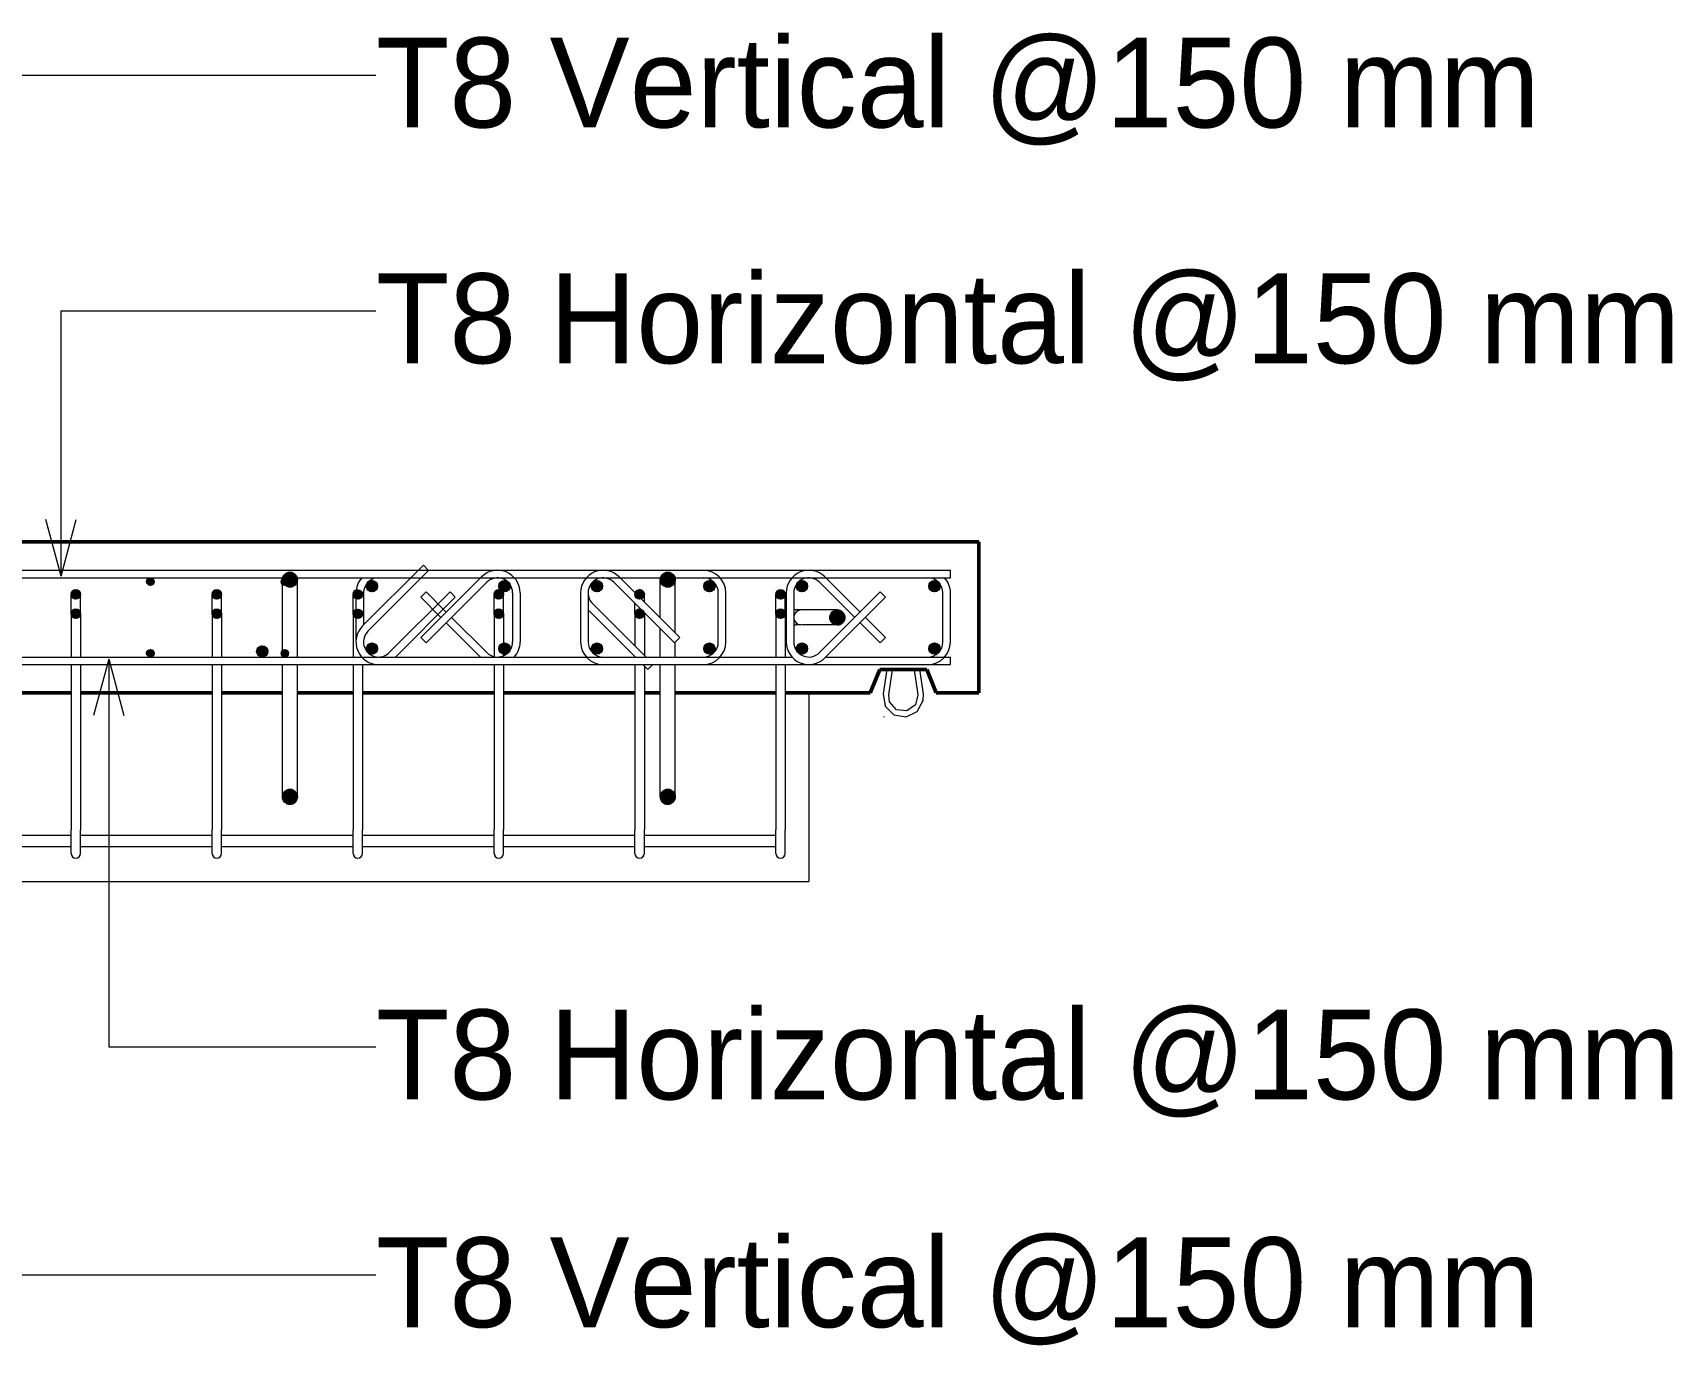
# Model space of a CAD drawing. Header units: millimetres. Extents: x -31655 to -5862, y 2843 to 78926.
# Drawn here: x -7600 to -5862, y 77382 to 78773 of the extents above; entities that cross this region are included whole.
import ezdxf

# ---------------------------------------------------------------- set-up
doc = ezdxf.new("R2010")
doc.units = ezdxf.units.MM
for name, color, linetype, lineweight in [('A-GENM', 13, 'Continuous', 18), ('A-WALL', 113, 'Continuous', 25), ('S-BEAM', 12, 'Continuous', 18), ('S-RBAR', 171, 'Continuous', 18), ('S-RBAR-IDEN', 171, 'Continuous', 9)]:
    doc.layers.add(name, color=color, linetype=linetype, lineweight=lineweight)
doc.styles.add('Nirmala UI', font='Nirmala.ttf', dxfattribs={"height": 95.25})

# ---------------------------------------------------------------- blocks, each defined once
blk = doc.blocks.new('loopbox down bent - Wire Loop-V2-Elevation Top1')
at = {"layer": 'A-GENM'}
for p, q in [((-26547.9, 78098), (-26551.7, 78072)), ((-26550.2, 78097.2), (-26548.6, 78097.2)), ((-26548.6, 78097.2), (-26548.6, 78098)), ((-26545.7, 78071.1), (-26541.8, 78097.5)), ((-26541.8, 78097.5), (-26541.7, 78098)), ((-26519, 78098), (-26519, 78097.5)), ((-26518.1, 78097.6), (-26519, 78097.5)), ((-26519, 78097.5), (-26515.1, 78071.1)), ((-26517.5, 78097.7), (-26518.1, 78097.6)), ((-26516.7, 78097.8), (-26517.5, 78097.7)), ((-26515.2, 78098), (-26516.7, 78097.8)), ((-26509.1, 78072), (-26512.9, 78098)), ((-26512.2, 78098), (-26512.2, 78097.2)), ((-26512.2, 78097.2), (-26510.6, 78097.2)), ((-26550.6, 78047.2), (-26550.6, 78048))]:
    blk.add_line(p, q, dxfattribs=at)
at = {"layer": 'A-GENM', "flags": 128}
for points in [[(-26551.7, 78072), (-26549.6, 78059), (-26540.3, 78049.7), (-26527.3, 78047.5), (-26515.5, 78053.2), (-26509.2, 78064.8), (-26509.1, 78072)], [(-26515.1, 78071.1), (-26517.5, 78060.3), (-26526.5, 78053.9), (-26537.5, 78055.1), (-26544.9, 78063.4), (-26545.7, 78071.1)]]:
    blk.add_lwpolyline(points, dxfattribs=at)
at = {"layer": 'A-GENM'}
for centre, start, end in [((-26550.2, 78098.4), 202.2055, 270), ((-26510.6, 78098.4), 270, 337.7945)]:
    blk.add_arc(centre, 1.2, start, end, dxfattribs=at)
blk = doc.blocks.new('M_Rectangular Corbel - M_Rectangular Corbel-5472199-Elevation Top1')
at = {"layer": 'S-BEAM'}
for p in [(-26630.4, 78073), (-30270.4, 77873)]:
    blk.add_line(p, (-26630.4, 77873), dxfattribs=at)

msp = doc.modelspace()

# ---------------------------------------------------------------- hatches: boundary and pattern name
at = {"layer": 'S-RBAR'}
for points in [[(-7475.1, 78187), (-7471.1, 78191), (-7475.1, 78195), (-7479.1, 78191)], [(-7332.6, 78187), (-7328.6, 78191), (-7332.6, 78195), (-7336.6, 78191)], [(-7324.7, 78185.4), (-7319.2, 78193), (-7324.7, 78200.7), (-7333.7, 78197.7), (-7333.7, 78188.3)], [(-7240.3, 78180.1), (-7234.3, 78186.1), (-7240.3, 78192.1), (-7246.3, 78186.1), (-7243.2, 78183)], [(-7099.8, 78180.1), (-7093.8, 78186.1), (-7099.8, 78192.1), (-7105.8, 78186.1), (-7102.7, 78183)], [(-7001.8, 78180.1), (-6995.8, 78186.1), (-7001.8, 78192.1), (-7007.8, 78186.1), (-7004.7, 78183)], [(-6924.3, 78185.4), (-6918.8, 78193), (-6924.3, 78200.7), (-6933.3, 78197.7), (-6933.3, 78188.3)], [(-6882.6, 78180.1), (-6876.6, 78186.1), (-6882.6, 78192.1), (-6888.6, 78186.1), (-6885.5, 78183)], [(-6784.6, 78180.1), (-6778.6, 78186.1), (-6784.6, 78192.1), (-6790.6, 78186.1), (-6787.5, 78183)], [(-6644.1, 78180.1), (-6638.1, 78186.1), (-6644.1, 78192.1), (-6650.1, 78186.1), (-6647, 78183)], [(-7554.1, 78172.4), (-7549.1, 78177.4), (-7554.1, 78182.4), (-7559.1, 78177.4)], [(-7404.7, 78172.4), (-7399.7, 78177.4), (-7404.7, 78182.4), (-7409.7, 78177.4)], [(-7255.3, 78172.4), (-7250.3, 78177.4), (-7255.3, 78182.4), (-7260.3, 78177.4)], [(-7105.9, 78172.4), (-7100.9, 78177.4), (-7105.9, 78182.4), (-7110.9, 78177.4)], [(-6956.6, 78172.4), (-6951.6, 78177.4), (-6956.6, 78182.4), (-6961.6, 78177.4)], [(-6807.2, 78172.4), (-6802.2, 78177.4), (-6807.2, 78182.4), (-6812.2, 78177.4)], [(-7554.1, 78151.9), (-7549.1, 78156.9), (-7554.1, 78161.9), (-7559.1, 78156.9)], [(-7404.7, 78151.9), (-7399.7, 78156.9), (-7404.7, 78161.9), (-7409.7, 78156.9)], [(-7255.3, 78151.9), (-7250.3, 78156.9), (-7255.3, 78161.9), (-7260.3, 78156.9)], [(-7105.9, 78151.9), (-7100.9, 78156.9), (-7105.9, 78161.9), (-7110.9, 78156.9)], [(-6956.6, 78151.9), (-6951.6, 78156.9), (-6956.6, 78161.9), (-6961.6, 78156.9)], [(-6807.2, 78151.9), (-6802.2, 78156.9), (-6807.2, 78161.9), (-6812.2, 78156.9)], [(-6751.8, 78146.6), (-6742.4, 78146.6), (-6739.5, 78155.5), (-6747.1, 78161), (-6754.7, 78155.5)], [(-6751.8, 78146.6), (-6742.4, 78146.6), (-6739.5, 78155.5), (-6747.1, 78161), (-6754.7, 78155.5)], [(-7475.1, 78111), (-7471.1, 78115), (-7475.1, 78119), (-7479.1, 78115)], [(-7356.5, 78111), (-7350.5, 78117), (-7356.5, 78123), (-7362.4, 78116.9)], [(-7332.6, 78111), (-7328.6, 78115), (-7332.6, 78119), (-7336.6, 78115)], [(-7240.3, 78114), (-7234.3, 78120), (-7240.3, 78126), (-7246.3, 78120)], [(-7099.8, 78114), (-7093.8, 78120), (-7099.8, 78126), (-7105.8, 78120)], [(-7001.8, 78114), (-6995.8, 78120), (-7001.8, 78126), (-7007.8, 78120)], [(-6882.6, 78114), (-6876.6, 78120), (-6882.6, 78126), (-6888.6, 78120)], [(-6784.6, 78114), (-6778.6, 78120), (-6784.6, 78126), (-6790.6, 78120)], [(-6644.1, 78114), (-6638.1, 78120), (-6644.1, 78126), (-6650.1, 78120)], [(-7324.7, 77955.4), (-7319.2, 77963), (-7324.7, 77970.7), (-7333.7, 77967.7), (-7333.7, 77958.3)], [(-6924.3, 77955.4), (-6918.8, 77963), (-6924.3, 77970.7), (-6933.3, 77967.7), (-6933.3, 77958.3)]]:
    msp.add_hatch(color=256, dxfattribs=at).paths.add_polyline_path(points)
h = msp.add_hatch(color=256, dxfattribs=at)
edge = h.paths.add_edge_path()
edge.add_arc((-7475.1, 78191), 4, 0, 360)
h = msp.add_hatch(color=256, dxfattribs=at)
edge = h.paths.add_edge_path()
edge.add_arc((-7332.6, 78191), 4, 0, 360)
h = msp.add_hatch(color=256, dxfattribs=at)
edge = h.paths.add_edge_path()
edge.add_arc((-7327.2, 78193), 8, 0, 360)
h = msp.add_hatch(color=256, dxfattribs=at)
edge = h.paths.add_edge_path()
edge.add_arc((-7240.3, 78186.1), 6, 0, 360)
h = msp.add_hatch(color=256, dxfattribs=at)
edge = h.paths.add_edge_path()
edge.add_arc((-7099.8, 78186.1), 6, 0, 360)
h = msp.add_hatch(color=256, dxfattribs=at)
edge = h.paths.add_edge_path()
edge.add_arc((-7001.8, 78186.1), 6, 0, 360)
h = msp.add_hatch(color=256, dxfattribs=at)
edge = h.paths.add_edge_path()
edge.add_arc((-6926.8, 78193), 8, 0, 360)
h = msp.add_hatch(color=256, dxfattribs=at)
edge = h.paths.add_edge_path()
edge.add_arc((-6882.6, 78186.1), 6, 0, 360)
h = msp.add_hatch(color=256, dxfattribs=at)
edge = h.paths.add_edge_path()
edge.add_arc((-6784.6, 78186.1), 6, 0, 360)
h = msp.add_hatch(color=256, dxfattribs=at)
edge = h.paths.add_edge_path()
edge.add_arc((-6644.1, 78186.1), 6, 0, 360)
h = msp.add_hatch(color=256, dxfattribs=at)
edge = h.paths.add_edge_path()
edge.add_arc((-7554.1, 78177.4), 5, 0, 360)
h = msp.add_hatch(color=256, dxfattribs=at)
edge = h.paths.add_edge_path()
edge.add_arc((-7404.7, 78177.4), 5, 0, 360)
h = msp.add_hatch(color=256, dxfattribs=at)
edge = h.paths.add_edge_path()
edge.add_arc((-7255.3, 78177.4), 5, 0, 360)
h = msp.add_hatch(color=256, dxfattribs=at)
edge = h.paths.add_edge_path()
edge.add_arc((-7105.9, 78177.4), 5, 0, 360)
h = msp.add_hatch(color=256, dxfattribs=at)
edge = h.paths.add_edge_path()
edge.add_arc((-6956.6, 78177.4), 5, 0, 360)
h = msp.add_hatch(color=256, dxfattribs=at)
edge = h.paths.add_edge_path()
edge.add_arc((-6807.2, 78177.4), 5, 0, 360)
h = msp.add_hatch(color=256, dxfattribs=at)
edge = h.paths.add_edge_path()
edge.add_arc((-7554.1, 78156.9), 5, 0, 360)
h = msp.add_hatch(color=256, dxfattribs=at)
edge = h.paths.add_edge_path()
edge.add_arc((-7404.7, 78156.9), 5, 0, 360)
h = msp.add_hatch(color=256, dxfattribs=at)
edge = h.paths.add_edge_path()
edge.add_arc((-7255.3, 78156.9), 5, 0, 360)
h = msp.add_hatch(color=256, dxfattribs=at)
edge = h.paths.add_edge_path()
edge.add_arc((-7105.9, 78156.9), 5, 0, 360)
h = msp.add_hatch(color=256, dxfattribs=at)
edge = h.paths.add_edge_path()
edge.add_arc((-6956.6, 78156.9), 5, 0, 360)
h = msp.add_hatch(color=256, dxfattribs=at)
edge = h.paths.add_edge_path()
edge.add_arc((-6807.2, 78156.9), 5, 0, 360)
h = msp.add_hatch(color=256, dxfattribs=at)
edge = h.paths.add_edge_path()
edge.add_arc((-6747.1, 78153), 8, 0, 360)
h = msp.add_hatch(color=256, dxfattribs=at)
edge = h.paths.add_edge_path()
edge.add_arc((-6747.1, 78153), 8, 0, 360)
h = msp.add_hatch(color=256, dxfattribs=at)
edge = h.paths.add_edge_path()
edge.add_arc((-7475.1, 78115), 4, 0, 360)
h = msp.add_hatch(color=256, dxfattribs=at)
edge = h.paths.add_edge_path()
edge.add_arc((-7356.5, 78117), 6, 0, 360)
h = msp.add_hatch(color=256, dxfattribs=at)
edge = h.paths.add_edge_path()
edge.add_arc((-7332.6, 78115), 4, 0, 360)
h = msp.add_hatch(color=256, dxfattribs=at)
edge = h.paths.add_edge_path()
edge.add_arc((-7240.3, 78120), 6, 0, 360)
h = msp.add_hatch(color=256, dxfattribs=at)
edge = h.paths.add_edge_path()
edge.add_arc((-7099.8, 78120), 6, 0, 360)
h = msp.add_hatch(color=256, dxfattribs=at)
edge = h.paths.add_edge_path()
edge.add_arc((-7001.8, 78120), 6, 0, 360)
h = msp.add_hatch(color=256, dxfattribs=at)
edge = h.paths.add_edge_path()
edge.add_arc((-6882.6, 78120), 6, 0, 360)
h = msp.add_hatch(color=256, dxfattribs=at)
edge = h.paths.add_edge_path()
edge.add_arc((-6784.6, 78120), 6, 0, 360)
h = msp.add_hatch(color=256, dxfattribs=at)
edge = h.paths.add_edge_path()
edge.add_arc((-6644.1, 78120), 6, 0, 360)
h = msp.add_hatch(color=256, dxfattribs=at)
edge = h.paths.add_edge_path()
edge.add_arc((-7327.2, 77963), 8, 0, 360)
h = msp.add_hatch(color=256, dxfattribs=at)
edge = h.paths.add_edge_path()
edge.add_arc((-6926.8, 77963), 8, 0, 360)

# ---------------------------------------------------------------- linework, layer by layer
at = {"layer": 'A-WALL', "lineweight": 50}
for p, q in [((-6597.2, 78233), (-10597.2, 78233)), ((-6597.2, 78073), (-6597.2, 78233)), ((-6712.2, 78073), (-6702.2, 78098)), ((-6702.2, 78098), (-6652.2, 78098)), ((-6652.2, 78098), (-6642.2, 78073)), ((-7698.4, 78073), (-7559.1, 78073)), ((-7549.1, 78073), (-7409.7, 78073)), ((-7399.7, 78073), (-7335.2, 78073)), ((-7319.2, 78073), (-7260.3, 78073)), ((-7250.3, 78073), (-7110.9, 78073)), ((-7100.9, 78073), (-6961.6, 78073)), ((-6951.6, 78073), (-6934.8, 78073)), ((-6918.8, 78073), (-6812.2, 78073)), ((-6802.2, 78073), (-6712.2, 78073)), ((-6642.2, 78073), (-6597.2, 78073))]:
    msp.add_line(p, q, dxfattribs=at)
at = {"layer": 'S-RBAR'}
for p, q in [((-9961.2, 78203), (-6627.2, 78203)), ((-7185.8, 78208.4), (-7250.2, 78144)), ((-7180.2, 78202.7), (-7244.5, 78138.4)), ((-7185.8, 78208.4), (-7180.2, 78202.7)), ((-6627.2, 78195), (-6627.2, 78203)), ((-9943.5, 78195), (-6627.2, 78195)), ((-7475.1, 78195), (-7479.1, 78191)), ((-7479.1, 78191), (-7475.1, 78187)), ((-7471.1, 78191), (-7475.1, 78195)), ((-7475.1, 78187), (-7471.1, 78191)), ((-7332.6, 78195), (-7336.6, 78191)), ((-7336.6, 78191), (-7332.6, 78187)), ((-7335.2, 78153), (-7335.2, 78193)), ((-7324.7, 78200.7), (-7333.7, 78197.7)), ((-7333.7, 78197.7), (-7333.7, 78188.3)), ((-7333.7, 78188.3), (-7324.7, 78185.4)), ((-7328.6, 78191), (-7332.6, 78195)), ((-7332.6, 78187), (-7328.6, 78191)), ((-7319.2, 78193), (-7324.7, 78200.7)), ((-7324.7, 78185.4), (-7319.2, 78193)), ((-7319.2, 78153), (-7319.2, 78193)), ((-7240.3, 78192.1), (-7246.3, 78186.1)), ((-7246.3, 78186.1), (-7243.2, 78183)), ((-7234.3, 78186.1), (-7240.3, 78192.1)), ((-7240.3, 78180.1), (-7234.3, 78186.1)), ((-7188.5, 78131.7), (-7124.2, 78196)), ((-7182.9, 78126), (-7118.5, 78190.4)), ((-7099.8, 78192.1), (-7105.8, 78186.1)), ((-7105.8, 78186.1), (-7102.7, 78183)), ((-7093.8, 78186.1), (-7099.8, 78192.1)), ((-7099.8, 78180.1), (-7093.8, 78186.1)), ((-7001.8, 78192.1), (-7007.8, 78186.1)), ((-7007.8, 78186.1), (-7004.7, 78183)), ((-6995.8, 78186.1), (-7001.8, 78192.1)), ((-7001.8, 78180.1), (-6995.8, 78186.1)), ((-6919.6, 78126), (-6983.9, 78190.4)), ((-6913.9, 78131.7), (-6978.3, 78196)), ((-6934.8, 78153), (-6934.8, 78193)), ((-6924.3, 78200.7), (-6933.3, 78197.7)), ((-6933.3, 78197.7), (-6933.3, 78188.3)), ((-6933.3, 78188.3), (-6924.3, 78185.4)), ((-6918.8, 78193), (-6924.3, 78200.7)), ((-6924.3, 78185.4), (-6918.8, 78193)), ((-6918.8, 78153), (-6918.8, 78193)), ((-6882.6, 78192.1), (-6888.6, 78186.1)), ((-6888.6, 78186.1), (-6885.5, 78183)), ((-6876.6, 78186.1), (-6882.6, 78192.1)), ((-6882.6, 78180.1), (-6876.6, 78186.1)), ((-6784.6, 78192.1), (-6790.6, 78186.1)), ((-6790.6, 78186.1), (-6787.5, 78183)), ((-6778.6, 78186.1), (-6784.6, 78192.1)), ((-6784.6, 78180.1), (-6778.6, 78186.1)), ((-6728.6, 78153), (-6765.9, 78190.4)), ((-6722.9, 78158.7), (-6760.2, 78196)), ((-6644.1, 78192.1), (-6650.1, 78186.1)), ((-6650.1, 78186.1), (-6647, 78183)), ((-6638.1, 78186.1), (-6644.1, 78192.1)), ((-6644.1, 78180.1), (-6638.1, 78186.1)), ((-7554.1, 78182.4), (-7559.1, 78177.4)), ((-7559.1, 78157.1), (-7559.1, 78177.4)), ((-7559.1, 78177.4), (-7554.1, 78172.4)), ((-7549.1, 78177.4), (-7554.1, 78182.4)), ((-7554.1, 78172.4), (-7549.1, 78177.4)), ((-7549.1, 78157.1), (-7549.1, 78177.4)), ((-7404.7, 78182.4), (-7409.7, 78177.4)), ((-7409.7, 78157.1), (-7409.7, 78177.4)), ((-7409.7, 78177.4), (-7404.7, 78172.4)), ((-7399.7, 78177.4), (-7404.7, 78182.4)), ((-7404.7, 78172.4), (-7399.7, 78177.4)), ((-7399.7, 78157.1), (-7399.7, 78177.4)), ((-7255.3, 78182.4), (-7260.3, 78177.4)), ((-7260.3, 78157.1), (-7260.3, 78177.4)), ((-7260.3, 78177.4), (-7255.3, 78172.4)), ((-7257.2, 78179), (-7257.2, 78127)), ((-7250.3, 78177.4), (-7255.3, 78182.4)), ((-7255.3, 78172.4), (-7250.3, 78177.4)), ((-7249.2, 78179), (-7249.2, 78145)), ((-7243.2, 78183), (-7240.3, 78180.1)), ((-7221.9, 78115.7), (-7157.5, 78180.1)), ((-7215.2, 78111), (-7151.9, 78174.4)), ((-7182.9, 78180.1), (-7188.5, 78174.4)), ((-7167.1, 78153), (-7188.5, 78174.4)), ((-7161.5, 78158.7), (-7182.9, 78180.1)), ((-7151.9, 78174.4), (-7157.5, 78180.1)), ((-7105.9, 78182.4), (-7110.9, 78177.4)), ((-7110.9, 78157.1), (-7110.9, 78177.4)), ((-7110.9, 78177.4), (-7105.9, 78172.4)), ((-7100.9, 78177.4), (-7105.9, 78182.4)), ((-7105.9, 78172.4), (-7100.9, 78177.4)), ((-7102.7, 78183), (-7099.8, 78180.1)), ((-7100.9, 78157.1), (-7100.9, 78177.4)), ((-7091.2, 78179), (-7091.2, 78127)), ((-7083.2, 78179), (-7083.2, 78127)), ((-7019.2, 78179), (-7019.2, 78127)), ((-7011.2, 78179), (-7011.2, 78127)), ((-7006.5, 78167.7), (-6949.8, 78111)), ((-7004.7, 78183), (-7001.8, 78180.1)), ((-6956.6, 78182.4), (-6961.6, 78177.4)), ((-6961.6, 78177.4), (-6956.6, 78172.4)), ((-6961.6, 78157.1), (-6961.6, 78168.5)), ((-6951.6, 78177.4), (-6956.6, 78182.4)), ((-6956.6, 78172.4), (-6951.6, 78177.4)), ((-6951.6, 78169.9), (-6951.6, 78177.4)), ((-6885.5, 78183), (-6882.6, 78180.1)), ((-6873.2, 78127), (-6873.2, 78179)), ((-6865.2, 78127), (-6865.2, 78179)), ((-6807.2, 78182.4), (-6812.2, 78177.4)), ((-6812.2, 78157.1), (-6812.2, 78177.4)), ((-6812.2, 78177.4), (-6807.2, 78172.4)), ((-6802.2, 78177.4), (-6807.2, 78182.4)), ((-6807.2, 78172.4), (-6802.2, 78177.4)), ((-6802.2, 78157.1), (-6802.2, 78177.4)), ((-6801.2, 78179), (-6801.2, 78127)), ((-6793.2, 78179), (-6793.2, 78127)), ((-6787.5, 78183), (-6784.6, 78180.1)), ((-6765.9, 78115.7), (-6701.5, 78180.1)), ((-6760.2, 78110.1), (-6695.9, 78174.4)), ((-6695.9, 78174.4), (-6701.5, 78180.1)), ((-6647, 78183), (-6644.1, 78180.1)), ((-6635.2, 78127), (-6635.2, 78179)), ((-6627.2, 78127), (-6627.2, 78179)), ((-7554.1, 78161.9), (-7559.1, 78156.9)), ((-7559.1, 78156.9), (-7559.1, 78131.9)), ((-7559.1, 78156.9), (-7554.1, 78151.9)), ((-7549.1, 78156.9), (-7554.1, 78161.9)), ((-7554.1, 78151.9), (-7549.1, 78156.9)), ((-7549.1, 78156.9), (-7549.1, 78131.9)), ((-7404.7, 78161.9), (-7409.7, 78156.9)), ((-7409.7, 78156.9), (-7409.7, 78131.9)), ((-7409.7, 78156.9), (-7404.7, 78151.9)), ((-7399.7, 78156.9), (-7404.7, 78161.9)), ((-7404.7, 78151.9), (-7399.7, 78156.9)), ((-7399.7, 78156.9), (-7399.7, 78131.9)), ((-7335.2, 78111), (-7335.2, 78153)), ((-7319.2, 78111), (-7319.2, 78153)), ((-7255.3, 78161.9), (-7260.3, 78156.9)), ((-7260.3, 78156.9), (-7260.3, 78131.9)), ((-7260.3, 78156.9), (-7255.3, 78151.9)), ((-7250.3, 78156.9), (-7255.3, 78161.9)), ((-7255.3, 78151.9), (-7250.3, 78156.9)), ((-7118.5, 78115.7), (-7155.8, 78153)), ((-7105.9, 78161.9), (-7110.9, 78156.9)), ((-7110.9, 78156.9), (-7110.9, 78131.9)), ((-7110.9, 78156.9), (-7105.9, 78151.9)), ((-7100.9, 78156.9), (-7105.9, 78161.9)), ((-7105.9, 78151.9), (-7100.9, 78156.9)), ((-7100.9, 78156.9), (-7100.9, 78131.9)), ((-7011.2, 78161.1), (-6961.1, 78111)), ((-6956.6, 78161.9), (-6961.6, 78156.9)), ((-6961.6, 78156.9), (-6961.6, 78131.9)), ((-6961.6, 78156.9), (-6956.6, 78151.9)), ((-6951.6, 78156.9), (-6956.6, 78161.9)), ((-6956.6, 78151.9), (-6951.6, 78156.9)), ((-6951.6, 78157.1), (-6951.6, 78158.2)), ((-6951.6, 78156.9), (-6951.6, 78131.9)), ((-6934.8, 78152.6), (-6934.8, 78153)), ((-6918.8, 78136.6), (-6918.8, 78153)), ((-6807.2, 78161.9), (-6812.2, 78156.9)), ((-6812.2, 78156.9), (-6812.2, 78131.9)), ((-6812.2, 78156.9), (-6807.2, 78151.9)), ((-6802.2, 78156.9), (-6807.2, 78161.9)), ((-6807.2, 78151.9), (-6802.2, 78156.9)), ((-6802.2, 78156.9), (-6802.2, 78131.9)), ((-6791.3, 78161), (-6790.6, 78161)), ((-6747.7, 78161), (-6790.6, 78161)), ((-6747.7, 78161), (-6784.5, 78161)), ((-6747.1, 78161), (-6754.7, 78155.5)), ((-6747.1, 78161), (-6754.7, 78155.5)), ((-6754.7, 78155.5), (-6751.8, 78146.6)), ((-6754.7, 78155.5), (-6751.8, 78146.6)), ((-6747.1, 78161), (-6747.7, 78161)), ((-6747.1, 78161), (-6747.7, 78161)), ((-6739.5, 78155.5), (-6747.1, 78161)), ((-6739.5, 78155.5), (-6747.1, 78161)), ((-6742.4, 78146.6), (-6739.5, 78155.5)), ((-6742.4, 78146.6), (-6739.5, 78155.5)), ((-6695.9, 78131.7), (-6717.2, 78153)), ((-7559.1, 78131.9), (-7559.1, 78111)), ((-7549.1, 78131.9), (-7549.1, 78111)), ((-7409.7, 78131.9), (-7409.7, 78111)), ((-7399.7, 78131.9), (-7399.7, 78111)), ((-7260.3, 78131.9), (-7260.3, 78111)), ((-7182.9, 78126), (-7188.5, 78131.7)), ((-7125.1, 78111), (-7161.5, 78147.4)), ((-7110.9, 78131.9), (-7110.9, 78111.5)), ((-7100.9, 78131.9), (-7100.9, 78112.5)), ((-6961.6, 78131.9), (-6961.6, 78122.8)), ((-6951.6, 78131.9), (-6951.6, 78112.8)), ((-6934.8, 78111), (-6934.8, 78141.2)), ((-6913.9, 78131.7), (-6919.6, 78126)), ((-6812.2, 78131.9), (-6812.2, 78111)), ((-6802.2, 78131.9), (-6802.2, 78111)), ((-6791.3, 78145), (-6790.6, 78145)), ((-6784.9, 78145), (-6790.6, 78145)), ((-6747.7, 78145), (-6784.5, 78145)), ((-6747.7, 78145), (-6784.5, 78145)), ((-6751.8, 78146.6), (-6742.4, 78146.6)), ((-6751.8, 78146.6), (-6742.4, 78146.6)), ((-6747.1, 78145), (-6747.7, 78145)), ((-6747.1, 78145), (-6747.7, 78145)), ((-6701.5, 78126), (-6722.9, 78147.4)), ((-6695.9, 78131.7), (-6701.5, 78126)), ((-7475.1, 78119), (-7479.1, 78115)), ((-7479.1, 78115), (-7475.1, 78111)), ((-7471.1, 78115), (-7475.1, 78119)), ((-7475.1, 78111), (-7471.1, 78115)), ((-7356.5, 78123), (-7362.4, 78116.9)), ((-7362.4, 78116.9), (-7356.5, 78111)), ((-7350.5, 78117), (-7356.5, 78123)), ((-7356.5, 78111), (-7350.5, 78117)), ((-7332.6, 78119), (-7336.6, 78115)), ((-7336.6, 78115), (-7332.6, 78111)), ((-7328.6, 78115), (-7332.6, 78119)), ((-7332.6, 78111), (-7328.6, 78115)), ((-7240.3, 78126), (-7246.3, 78120)), ((-7246.3, 78120), (-7240.3, 78114)), ((-7234.3, 78120), (-7240.3, 78126)), ((-7240.3, 78114), (-7234.3, 78120)), ((-7099.8, 78126), (-7105.8, 78120)), ((-7105.8, 78120), (-7099.8, 78114)), ((-7093.8, 78120), (-7099.8, 78126)), ((-7099.8, 78114), (-7093.8, 78120)), ((-7001.8, 78126), (-7007.8, 78120)), ((-7007.8, 78120), (-7001.8, 78114)), ((-6995.8, 78120), (-7001.8, 78126)), ((-7001.8, 78114), (-6995.8, 78120)), ((-6918.8, 78111), (-6918.8, 78126.8)), ((-6882.6, 78126), (-6888.6, 78120)), ((-6888.6, 78120), (-6882.6, 78114)), ((-6876.6, 78120), (-6882.6, 78126)), ((-6882.6, 78114), (-6876.6, 78120)), ((-6784.6, 78126), (-6790.6, 78120)), ((-6790.6, 78120), (-6784.6, 78114)), ((-6778.6, 78120), (-6784.6, 78126)), ((-6784.6, 78114), (-6778.6, 78120)), ((-6644.1, 78126), (-6650.1, 78120)), ((-6650.1, 78120), (-6644.1, 78114)), ((-6638.1, 78120), (-6644.1, 78126)), ((-6644.1, 78114), (-6638.1, 78120)), ((-10241.2, 78103), (-6627.2, 78103)), ((-9943.5, 78111), (-6794.9, 78111)), ((-7559.1, 78103), (-7559.1, 77928)), ((-7549.1, 78103), (-7549.1, 77928)), ((-7409.7, 78103), (-7409.7, 77928)), ((-7399.7, 78103), (-7399.7, 77928)), ((-7335.2, 78003), (-7335.2, 78103)), ((-7319.2, 78003), (-7319.2, 78103)), ((-7260.3, 78103), (-7260.3, 77928)), ((-7250.3, 78103), (-7250.3, 77928)), ((-7233.2, 78111), (-6794.9, 78111)), ((-7233.2, 78103), (-6651.2, 78103)), ((-7110.9, 78103), (-7110.9, 77928)), ((-7100.9, 78103), (-7100.9, 77928)), ((-6995.2, 78111), (-6889.2, 78111)), ((-6995.2, 78103), (-6889.2, 78103)), ((-6961.6, 78103), (-6961.6, 77928)), ((-6953.1, 78103), (-6947.8, 78097.7)), ((-6951.6, 78101.5), (-6951.6, 77928)), ((-6947.8, 78097.7), (-6942.5, 78103)), ((-6934.8, 78003), (-6934.8, 78103)), ((-6918.8, 78003), (-6918.8, 78103)), ((-6812.2, 78103), (-6812.2, 77928)), ((-6802.2, 78103), (-6802.2, 77928)), ((-6759.2, 78111), (-6627.2, 78111)), ((-6759.2, 78111), (-6651.2, 78111)), ((-6627.2, 78103), (-6627.2, 78111)), ((-7335.2, 77963), (-7335.2, 78003)), ((-7319.2, 77963), (-7319.2, 78003)), ((-6934.8, 77963), (-6934.8, 78003)), ((-6918.8, 77963), (-6918.8, 78003)), ((-7324.7, 77970.7), (-7333.7, 77967.7)), ((-7333.7, 77967.7), (-7333.7, 77958.3)), ((-7333.7, 77958.3), (-7324.7, 77955.4)), ((-7319.2, 77963), (-7324.7, 77970.7)), ((-7324.7, 77955.4), (-7319.2, 77963)), ((-6924.3, 77970.7), (-6933.3, 77967.7)), ((-6933.3, 77967.7), (-6933.3, 77958.3)), ((-6933.3, 77958.3), (-6924.3, 77955.4)), ((-6918.8, 77963), (-6924.3, 77970.7)), ((-6924.3, 77955.4), (-6918.8, 77963)), ((-7559.1, 77903), (-7559.1, 77928)), ((-7549.1, 77903), (-7549.1, 77928)), ((-7409.7, 77903), (-7409.7, 77928)), ((-7399.7, 77903), (-7399.7, 77928)), ((-7260.3, 77903), (-7260.3, 77928)), ((-7250.3, 77903), (-7250.3, 77928)), ((-7110.9, 77903), (-7110.9, 77928)), ((-7100.9, 77903), (-7100.9, 77928)), ((-6961.6, 77903), (-6961.6, 77928)), ((-6951.6, 77903), (-6951.6, 77928)), ((-6812.2, 77903), (-6812.2, 77928)), ((-6802.2, 77903), (-6802.2, 77928)), ((-7698.4, 77922.2), (-7559.1, 77922.2)), ((-7698.4, 77910.2), (-7559.1, 77910.2)), ((-7549.1, 77922.2), (-7409.7, 77922.2)), ((-7549.1, 77910.2), (-7409.7, 77910.2)), ((-7399.7, 77922.2), (-7260.3, 77922.2)), ((-7399.7, 77910.2), (-7260.3, 77910.2)), ((-7250.3, 77922.2), (-7110.9, 77922.2)), ((-7250.3, 77910.2), (-7110.9, 77910.2)), ((-7100.9, 77922.2), (-6961.6, 77922.2)), ((-7100.9, 77910.2), (-6961.6, 77910.2)), ((-6951.6, 77922.2), (-6812.2, 77922.2)), ((-6951.6, 77910.2), (-6812.2, 77910.2))]:
    msp.add_line(p, q, dxfattribs=at)
for centre, radius in [((-7475.1, 78191), 4), ((-7332.6, 78191), 4), ((-7327.2, 78193), 8), ((-7240.3, 78186.1), 6), ((-7099.8, 78186.1), 6), ((-7001.8, 78186.1), 6), ((-6926.8, 78193), 8), ((-6882.6, 78186.1), 6), ((-6784.6, 78186.1), 6), ((-6644.1, 78186.1), 6), ((-7554.1, 78177.4), 5), ((-7404.7, 78177.4), 5), ((-7255.3, 78177.4), 5), ((-7105.9, 78177.4), 5), ((-6956.6, 78177.4), 5), ((-6807.2, 78177.4), 5), ((-7554.1, 78156.9), 5), ((-7404.7, 78156.9), 5), ((-7255.3, 78156.9), 5), ((-7105.9, 78156.9), 5), ((-6956.6, 78156.9), 5), ((-6807.2, 78156.9), 5), ((-6747.1, 78153), 8), ((-6747.1, 78153), 8), ((-7475.1, 78115), 4), ((-7356.5, 78117), 6), ((-7332.6, 78115), 4), ((-7240.3, 78120), 6), ((-7099.8, 78120), 6), ((-7001.8, 78120), 6), ((-6882.6, 78120), 6), ((-6784.6, 78120), 6), ((-6644.1, 78120), 6), ((-7327.2, 77963), 8), ((-6926.8, 77963), 8)]:
    msp.add_circle(centre, radius, dxfattribs=at)
for centre, radius, start, end in [((-7107.2, 78179), 24, 0, 135), ((-6995.2, 78179), 24, 45, 180), ((-6889.2, 78179), 24, 360, 90), ((-6777.2, 78179), 24, 45, 180), ((-7327.2, 78193), 8, 165.5111, 180), ((-7327.2, 78193), 8, 0, 14.4889), ((-7233.2, 78179), 24, 137.9289, 180), ((-7233.2, 78179), 16, 90, 180), ((-7107.2, 78179), 16, 0, 135), ((-6995.2, 78179), 16, 45, 180), ((-6926.8, 78193), 8, 165.5111, 180), ((-6926.8, 78193), 8, 0, 14.4889), ((-6889.2, 78179), 16, 0, 90), ((-6777.2, 78179), 16, 45, 180), ((-6651.2, 78179), 16, 360, 90), ((-6651.2, 78179), 24, 360, 42.0711), ((-7554.1, 78177.4), 5, 0, 180), ((-7404.7, 78177.4), 5, 0, 180), ((-7255.3, 78177.4), 5, 107.1849, 180), ((-7105.9, 78177.4), 5, 0, 180), ((-6995.2, 78179), 16, 180, 225), ((-6956.6, 78177.4), 5, 0, 160.6412), ((-6807.2, 78177.4), 5, 0, 180), ((-7554.1, 78156.9), 5, 0, 180), ((-7404.7, 78156.9), 5, 0, 180), ((-7255.3, 78156.9), 5, 112.2258, 180), ((-7105.9, 78156.9), 5, 0, 180), ((-6956.6, 78156.9), 5, 75.2674, 180), ((-6956.6, 78156.9), 5, 0, 14.7326), ((-6807.2, 78156.9), 5, 0, 180), ((-6791.3, 78153), 8, 90, 103.9907), ((-6785.2, 78153), 8, 95.0056, 264.9944), ((-6747.1, 78153), 8, 270, 90), ((-6747.1, 78153), 8, 270, 90), ((-7233.2, 78127), 24, 135, 270), ((-7233.2, 78127), 16, 135, 270), ((-6791.3, 78153), 8, 256.0093, 270), ((-7233.2, 78127), 16, 270, 315), ((-7107.2, 78127), 16, 225, 0), ((-7107.2, 78127), 24, 317.9289, 0), ((-6995.2, 78127), 24, 180, 270), ((-6995.2, 78127), 16, 180, 270), ((-6889.2, 78127), 16, 270, 0), ((-6889.2, 78127), 24, 270, 0), ((-6777.2, 78127), 24, 180, 315), ((-6777.2, 78127), 16, 180, 315), ((-6651.2, 78127), 16, 270, 0), ((-6651.2, 78127), 24, 270, 0), ((-7327.2, 77963), 8, 180, 0), ((-6926.8, 77963), 8, 180, 0), ((-7554.1, 77903), 5, 180, 0), ((-7554.1, 77903), 5, 180, 195), ((-7554.1, 77903), 5, 210, 240), ((-7554.1, 77903), 5, 300, 330), ((-7404.7, 77903), 5, 180, 0), ((-7404.7, 77903), 5, 180, 195), ((-7404.7, 77903), 5, 210, 240), ((-7404.7, 77903), 5, 300, 330), ((-7255.3, 77903), 5, 180, 0), ((-7255.3, 77903), 5, 180, 195), ((-7255.3, 77903), 5, 210, 240), ((-7255.3, 77903), 5, 300, 330), ((-7105.9, 77903), 5, 180, 0), ((-7105.9, 77903), 5, 180, 195), ((-7105.9, 77903), 5, 210, 240), ((-7105.9, 77903), 5, 300, 330), ((-6956.6, 77903), 5, 180, 0), ((-6956.6, 77903), 5, 180, 195), ((-6956.6, 77903), 5, 210, 240), ((-6956.6, 77903), 5, 300, 330), ((-6807.2, 77903), 5, 180, 0), ((-6807.2, 77903), 5, 180, 195), ((-6807.2, 77903), 5, 210, 240), ((-6807.2, 77903), 5, 300, 330)]:
    msp.add_arc(centre, radius, start, end, dxfattribs=at)
at = {"layer": 'S-RBAR-IDEN'}
for p, q in [((-7760.6, 78727.8), (-7236.1, 78727.8)), ((-7569.7, 78477.9), (-7236.1, 78477.9)), ((-7569.7, 78196.7), (-7569.7, 78477.9)), ((-7569.7, 78196.7), (-7585.8, 78256.7)), ((-7569.7, 78196.7), (-7553.7, 78256.7)), ((-7519.2, 78108.9), (-7535.3, 78048.9)), ((-7519.2, 78108.9), (-7503.1, 78048.9)), ((-7519.2, 78108.9), (-7519.2, 77697.8)), ((-7519.2, 77697.8), (-7236.1, 77697.8)), ((-7760.3, 77456.4), (-7236.1, 77456.4))]:
    msp.add_line(p, q, dxfattribs=at)

# ---------------------------------------------------------------- block references
at = {"layer": 'A-GENM'}
msp.add_blockref('loopbox down bent - Wire Loop-V2-Elevation Top1', (19853.2, 0), dxfattribs=at)
at = {"layer": 'S-BEAM'}
msp.add_blockref('M_Rectangular Corbel - M_Rectangular Corbel-5472199-Elevation Top1', (19853.2, 0), dxfattribs=at)

# ---------------------------------------------------------------- texts
at = {"layer": 'S-RBAR-IDEN', "char_height": 95.25, "attachment_point": 1, "style": 'Nirmala UI'}
for s, insert, width in [('T8 Vertical @150 mm', (-7236.1, 78767.5), 1558.48), ('T8 Horizontal @150 mm', (-7236.1, 78517.6), 1766.919), ('T8 Horizontal @150 mm', (-7236.1, 77737.5), 1766.919), ('T8 Vertical @150 mm', (-7236.1, 77496.1), 1558.48)]:
    msp.add_mtext(s, dxfattribs=dict(at, insert=insert, width=width))

doc.saveas('drawing.dxf')
